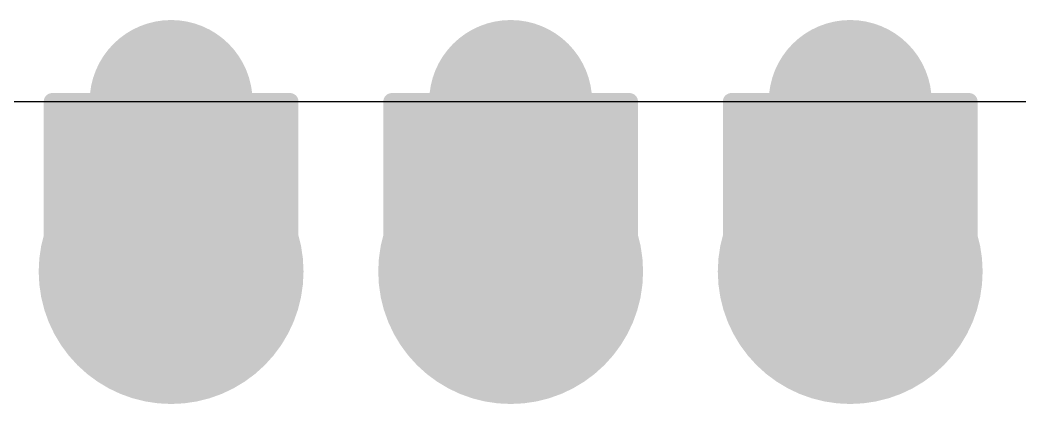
# Model space of a CAD drawing. Extents: x -6.7 to 35, y -0.6 to 30.6.
# Drawn here: x 6.49 to 13.97, y 20.6 to 23.47 of the extents above; entities that cross this region are included whole.
import ezdxf

# ---------------------------------------------------------------- set-up
doc = ezdxf.new("R2010")
doc.units = 0
for name, color, linetype in [('1', 12, 'CONTINUOUS'), ('16', 132, 'CONTINUOUS'), ('17', 110, 'CONTINUOUS'), ('20', 31, 'CONTINUOUS'), ('29', 253, 'CONTINUOUS'), ('30', 253, 'CONTINUOUS')]:
    doc.layers.add(name, color=color, linetype=linetype)

# ---------------------------------------------------------------- blocks, each defined once
blk = doc.blocks.new('ROUNDP')
at = {"const_width": 0.5}
blk.add_lwpolyline([(0, -0.25, 1), (0, 0.25, 1), (0, -0.25)], format="xyb", dxfattribs=at)

msp = doc.modelspace()

# ---------------------------------------------------------------- linework, layer by layer
at = {"layer": '1', "const_width": 0.254}
for points in [[(6.858, 22.733), (6.858, 21.59)], [(8.382, 22.733), (6.858, 22.733)], [(8.382, 21.59), (8.382, 22.733)], [(9.398, 22.733), (9.398, 21.59)], [(10.922, 22.733), (9.398, 22.733)], [(10.922, 21.59), (10.922, 22.733)], [(11.938, 22.733), (11.938, 21.59)], [(13.462, 22.733), (11.938, 22.733)], [(13.462, 21.59), (13.462, 22.733)], [(6.858, 22.606), (8.382, 22.606)], [(9.398, 22.606), (10.922, 22.606)], [(11.938, 22.606), (13.462, 22.606)], [(6.858, 22.352), (8.382, 22.352)], [(9.398, 22.352), (10.922, 22.352)], [(11.938, 22.352), (13.462, 22.352)], [(6.858, 22.098), (8.382, 22.098)], [(9.398, 22.098), (10.922, 22.098)], [(11.938, 22.098), (13.462, 22.098)], [(6.858, 21.844), (8.382, 21.844)], [(9.398, 21.844), (10.922, 21.844)], [(11.938, 21.844), (13.462, 21.844)], [(6.858, 21.59), (6.8726, 21.4413)], [(6.858, 21.59), (8.382, 21.59)], [(8.3674, 21.4413), (8.382, 21.59)], [(9.398, 21.59), (9.4126, 21.4413)], [(9.398, 21.59), (10.922, 21.59)], [(10.9074, 21.4413), (10.922, 21.59)], [(11.938, 21.59), (11.9526, 21.4413)], [(11.938, 21.59), (13.462, 21.59)], [(13.4474, 21.4413), (13.462, 21.59)], [(6.8726, 21.4413), (6.916, 21.2984)], [(8.324, 21.2984), (8.3674, 21.4413)], [(9.4126, 21.4413), (9.456, 21.2984)], [(10.864, 21.2984), (10.9074, 21.4413)], [(11.9526, 21.4413), (11.996, 21.2984)], [(13.404, 21.2984), (13.4474, 21.4413)], [(6.9046, 21.336), (8.3354, 21.336)], [(6.916, 21.2984), (6.9864, 21.1667)], [(8.2536, 21.1667), (8.324, 21.2984)], [(9.4446, 21.336), (10.8754, 21.336)], [(9.456, 21.2984), (9.5264, 21.1667)], [(10.7936, 21.1667), (10.864, 21.2984)], [(11.9846, 21.336), (13.4154, 21.336)], [(11.996, 21.2984), (12.0664, 21.1667)], [(13.3336, 21.1667), (13.404, 21.2984)], [(6.9864, 21.1667), (7.0812, 21.0512)], [(8.1588, 21.0512), (8.2536, 21.1667)], [(9.5264, 21.1667), (9.6212, 21.0512)], [(10.6988, 21.0512), (10.7936, 21.1667)], [(12.0664, 21.1667), (12.1612, 21.0512)], [(13.2388, 21.0512), (13.3336, 21.1667)], [(7.0559, 21.082), (8.1841, 21.082)], [(7.0812, 21.0512), (7.1967, 20.9564)], [(8.0433, 20.9564), (8.1588, 21.0512)], [(9.5959, 21.082), (10.7241, 21.082)], [(9.6212, 21.0512), (9.7367, 20.9564)], [(10.5833, 20.9564), (10.6988, 21.0512)], [(12.1359, 21.082), (13.2641, 21.082)], [(12.1612, 21.0512), (12.2767, 20.9564)], [(13.1233, 20.9564), (13.2388, 21.0512)], [(7.1967, 20.9564), (7.3284, 20.886)], [(7.9116, 20.886), (8.0433, 20.9564)], [(9.7367, 20.9564), (9.8684, 20.886)], [(10.4516, 20.886), (10.5833, 20.9564)], [(12.2767, 20.9564), (12.4084, 20.886)], [(12.9916, 20.886), (13.1233, 20.9564)], [(7.3284, 20.886), (7.4713, 20.8426)], [(7.4713, 20.8426), (7.62, 20.828)], [(7.62, 20.828), (7.7687, 20.8426)], [(7.7687, 20.8426), (7.9116, 20.886)], [(9.8684, 20.886), (10.0113, 20.8426)], [(10.0113, 20.8426), (10.16, 20.828)], [(10.16, 20.828), (10.3087, 20.8426)], [(10.3087, 20.8426), (10.4516, 20.886)], [(12.4084, 20.886), (12.5513, 20.8426)], [(12.5513, 20.8426), (12.7, 20.828)], [(12.7, 20.828), (12.8487, 20.8426)], [(12.8487, 20.8426), (12.9916, 20.886)]]:
    msp.add_lwpolyline(points, dxfattribs=at)
at = {"layer": '1', "const_width": 0.127}
for points in [[(6.9215, 22.733, 1), (6.7945, 22.733)], [(6.858, 22.7965, 1), (6.858, 22.6695)], [(8.4455, 22.733, 1), (8.3185, 22.733)], [(8.382, 22.6695, 1), (8.382, 22.7965)], [(9.4615, 22.733, 1), (9.3345, 22.733)], [(9.398, 22.7965, 1), (9.398, 22.6695)], [(10.9855, 22.733, 1), (10.8585, 22.733)], [(10.922, 22.6695, 1), (10.922, 22.7965)], [(12.0015, 22.733, 1), (11.8745, 22.733)], [(11.938, 22.7965, 1), (11.938, 22.6695)], [(13.5255, 22.733, 1), (13.3985, 22.733)], [(13.462, 22.6695, 1), (13.462, 22.7965)], [(6.858, 22.6695, 1), (6.858, 22.5425)], [(8.382, 22.5425, 1), (8.382, 22.6695)], [(9.398, 22.6695, 1), (9.398, 22.5425)], [(10.922, 22.5425, 1), (10.922, 22.6695)], [(11.938, 22.6695, 1), (11.938, 22.5425)], [(13.462, 22.5425, 1), (13.462, 22.6695)], [(6.858, 22.4155, 1), (6.858, 22.2885)], [(8.382, 22.2885, 1), (8.382, 22.4155)], [(9.398, 22.4155, 1), (9.398, 22.2885)], [(10.922, 22.2885, 1), (10.922, 22.4155)], [(11.938, 22.4155, 1), (11.938, 22.2885)], [(13.462, 22.2885, 1), (13.462, 22.4155)], [(6.858, 22.1615, 1), (6.858, 22.0345)], [(8.382, 22.0345, 1), (8.382, 22.1615)], [(9.398, 22.1615, 1), (9.398, 22.0345)], [(10.922, 22.0345, 1), (10.922, 22.1615)], [(11.938, 22.1615, 1), (11.938, 22.0345)], [(13.462, 22.0345, 1), (13.462, 22.1615)], [(6.858, 21.9075, 1), (6.858, 21.7805)], [(8.382, 21.7805, 1), (8.382, 21.9075)], [(9.398, 21.9075, 1), (9.398, 21.7805)], [(10.922, 21.7805, 1), (10.922, 21.9075)], [(11.938, 21.9075, 1), (11.938, 21.7805)], [(13.462, 21.7805, 1), (13.462, 21.9075)], [(6.9212, 21.5962, 1), (6.7948, 21.5838)], [(6.858, 21.6535, 1), (6.858, 21.5265)], [(8.4452, 21.5838, 1), (8.3188, 21.5962)], [(8.382, 21.5265, 1), (8.382, 21.6535)], [(9.4612, 21.5962, 1), (9.3348, 21.5838)], [(9.398, 21.6535, 1), (9.398, 21.5265)], [(10.9852, 21.5838, 1), (10.8588, 21.5962)], [(10.922, 21.5265, 1), (10.922, 21.6535)], [(12.0012, 21.5962, 1), (11.8748, 21.5838)], [(11.938, 21.6535, 1), (11.938, 21.5265)], [(13.5252, 21.5838, 1), (13.3988, 21.5962)], [(13.462, 21.5265, 1), (13.462, 21.6535)], [(6.7945, 21.59, 1), (6.9215, 21.59)], [(8.3185, 21.59, 1), (8.4455, 21.59)], [(9.3345, 21.59, 1), (9.4615, 21.59)], [(10.8585, 21.59, 1), (10.9855, 21.59)], [(11.8745, 21.59, 1), (12.0015, 21.59)], [(13.3985, 21.59, 1), (13.5255, 21.59)], [(6.9334, 21.4598, 1), (6.8119, 21.4229)], [(8.4281, 21.4229, 1), (8.3066, 21.4598)], [(9.4734, 21.4598, 1), (9.3519, 21.4229)], [(10.9681, 21.4229, 1), (10.8466, 21.4598)], [(12.0134, 21.4598, 1), (11.8919, 21.4229)], [(13.5081, 21.4229, 1), (13.3866, 21.4598)], [(6.8094, 21.4351, 1), (6.9358, 21.4476)], [(8.3042, 21.4476, 1), (8.4306, 21.4351)], [(9.3494, 21.4351, 1), (9.4758, 21.4476)], [(10.8442, 21.4476, 1), (10.9706, 21.4351)], [(11.8894, 21.4351, 1), (12.0158, 21.4476)], [(13.3842, 21.4476, 1), (13.5106, 21.4351)], [(6.9046, 21.3995, 1), (6.9046, 21.2725)], [(6.972, 21.3283, 1), (6.86, 21.2685)], [(8.38, 21.2685, 1), (8.268, 21.3283)], [(8.3354, 21.2725, 1), (8.3354, 21.3995)], [(9.4446, 21.3995, 1), (9.4446, 21.2725)], [(9.512, 21.3283, 1), (9.4, 21.2685)], [(10.92, 21.2685, 1), (10.808, 21.3283)], [(10.8754, 21.2725, 1), (10.8754, 21.3995)], [(11.9846, 21.3995, 1), (11.9846, 21.2725)], [(12.052, 21.3283, 1), (11.94, 21.2685)], [(13.46, 21.2685, 1), (13.348, 21.3283)], [(13.4154, 21.2725, 1), (13.4154, 21.3995)], [(6.8552, 21.28, 1), (6.9768, 21.3168)], [(8.2632, 21.3168, 1), (8.3848, 21.28)], [(9.3952, 21.28, 1), (9.5168, 21.3168)], [(10.8032, 21.3168, 1), (10.9248, 21.28)], [(11.9352, 21.28, 1), (12.0568, 21.3168)], [(13.3432, 21.3168, 1), (13.4648, 21.28)], [(7.0355, 21.2069, 1), (6.9373, 21.1264)], [(6.9304, 21.1367, 1), (7.0424, 21.1966)], [(8.1976, 21.1966, 1), (8.3096, 21.1367)], [(8.3027, 21.1264, 1), (8.2045, 21.2069)], [(9.5755, 21.2069, 1), (9.4773, 21.1264)], [(9.4704, 21.1367, 1), (9.5824, 21.1966)], [(10.7376, 21.1966, 1), (10.8496, 21.1367)], [(10.8427, 21.1264, 1), (10.7445, 21.2069)], [(12.1155, 21.2069, 1), (12.0173, 21.1264)], [(12.0104, 21.1367, 1), (12.1224, 21.1966)], [(13.2776, 21.1966, 1), (13.3896, 21.1367)], [(13.3827, 21.1264, 1), (13.2845, 21.2069)], [(7.0559, 21.1455, 1), (7.0559, 21.0185)], [(7.1215, 21.1003, 1), (7.0409, 21.0021)], [(8.1991, 21.0021, 1), (8.1185, 21.1003)], [(8.1841, 21.0185, 1), (8.1841, 21.1455)], [(9.5959, 21.1455, 1), (9.5959, 21.0185)], [(9.6615, 21.1003, 1), (9.5809, 21.0021)], [(10.7391, 21.0021, 1), (10.6585, 21.1003)], [(10.7241, 21.0185, 1), (10.7241, 21.1455)], [(12.1359, 21.1455, 1), (12.1359, 21.0185)], [(12.2015, 21.1003, 1), (12.1209, 21.0021)], [(13.2791, 21.0021, 1), (13.1985, 21.1003)], [(13.2641, 21.0185, 1), (13.2641, 21.1455)], [(7.0321, 21.0109, 1), (7.1303, 21.0915)], [(8.1097, 21.0915, 1), (8.2079, 21.0109)], [(9.5721, 21.0109, 1), (9.6703, 21.0915)], [(10.6497, 21.0915, 1), (10.7479, 21.0109)], [(12.1121, 21.0109, 1), (12.2103, 21.0915)], [(13.1897, 21.0915, 1), (13.2879, 21.0109)], [(7.2266, 21.0124, 1), (7.1667, 20.9004)], [(7.1564, 20.9073, 1), (7.2369, 21.0055)], [(8.0031, 21.0055, 1), (8.0836, 20.9073)], [(8.0733, 20.9004, 1), (8.0134, 21.0124)], [(9.7666, 21.0124, 1), (9.7067, 20.9004)], [(9.6964, 20.9073, 1), (9.7769, 21.0055)], [(10.5431, 21.0055, 1), (10.6236, 20.9073)], [(10.6133, 20.9004, 1), (10.5534, 21.0124)], [(12.3066, 21.0124, 1), (12.2467, 20.9004)], [(12.2364, 20.9073, 1), (12.3169, 21.0055)], [(13.0831, 21.0055, 1), (13.1636, 20.9073)], [(13.1533, 20.9004, 1), (13.0934, 21.0124)], [(7.3468, 20.9468, 1), (7.31, 20.8252)], [(7.2985, 20.83, 1), (7.3583, 20.942)], [(7.4776, 20.9058, 1), (7.4651, 20.7794)], [(7.4529, 20.7819, 1), (7.4898, 20.9034)], [(7.6138, 20.8912, 1), (7.6262, 20.7648)], [(7.6138, 20.7648, 1), (7.6262, 20.8912)], [(7.7502, 20.9034, 1), (7.7871, 20.7819)], [(7.7749, 20.7794, 1), (7.7624, 20.9058)], [(7.8817, 20.942, 1), (7.9415, 20.83)], [(7.93, 20.8252, 1), (7.8932, 20.9468)], [(9.8868, 20.9468, 1), (9.85, 20.8252)], [(9.8385, 20.83, 1), (9.8983, 20.942)], [(10.0176, 20.9058, 1), (10.0051, 20.7794)], [(9.9929, 20.7819, 1), (10.0298, 20.9034)], [(10.1538, 20.8912, 1), (10.1662, 20.7648)], [(10.1538, 20.7648, 1), (10.1662, 20.8912)], [(10.2902, 20.9034, 1), (10.3271, 20.7819)], [(10.3149, 20.7794, 1), (10.3024, 20.9058)], [(10.4217, 20.942, 1), (10.4815, 20.83)], [(10.47, 20.8252, 1), (10.4332, 20.9468)], [(12.4268, 20.9468, 1), (12.39, 20.8252)], [(12.3785, 20.83, 1), (12.4383, 20.942)], [(12.5576, 20.9058, 1), (12.5451, 20.7794)], [(12.5329, 20.7819, 1), (12.5698, 20.9034)], [(12.6938, 20.8912, 1), (12.7062, 20.7648)], [(12.6938, 20.7648, 1), (12.7062, 20.8912)], [(12.8302, 20.9034, 1), (12.8671, 20.7819)], [(12.8549, 20.7794, 1), (12.8424, 20.9058)], [(12.9617, 20.942, 1), (13.0215, 20.83)], [(13.01, 20.8252, 1), (12.9732, 20.9468)]]:
    msp.add_lwpolyline(points, format="xyb", dxfattribs=at)
at = {"layer": '16', "const_width": 0.254}
for points in [[(6.858, 22.733), (6.858, 21.59)], [(8.382, 22.733), (6.858, 22.733)], [(8.382, 21.59), (8.382, 22.733)], [(9.398, 22.733), (9.398, 21.59)], [(10.922, 22.733), (9.398, 22.733)], [(10.922, 21.59), (10.922, 22.733)], [(11.938, 22.733), (11.938, 21.59)], [(13.462, 22.733), (11.938, 22.733)], [(13.462, 21.59), (13.462, 22.733)], [(6.858, 22.606), (8.382, 22.606)], [(9.398, 22.606), (10.922, 22.606)], [(11.938, 22.606), (13.462, 22.606)], [(6.858, 22.352), (8.382, 22.352)], [(9.398, 22.352), (10.922, 22.352)], [(11.938, 22.352), (13.462, 22.352)], [(6.858, 22.098), (8.382, 22.098)], [(9.398, 22.098), (10.922, 22.098)], [(11.938, 22.098), (13.462, 22.098)], [(6.858, 21.844), (8.382, 21.844)], [(9.398, 21.844), (10.922, 21.844)], [(11.938, 21.844), (13.462, 21.844)], [(6.858, 21.59), (6.8726, 21.4413)], [(6.858, 21.59), (8.382, 21.59)], [(8.3674, 21.4413), (8.382, 21.59)], [(9.398, 21.59), (9.4126, 21.4413)], [(9.398, 21.59), (10.922, 21.59)], [(10.9074, 21.4413), (10.922, 21.59)], [(11.938, 21.59), (11.9526, 21.4413)], [(11.938, 21.59), (13.462, 21.59)], [(13.4474, 21.4413), (13.462, 21.59)], [(6.8726, 21.4413), (6.916, 21.2984)], [(8.324, 21.2984), (8.3674, 21.4413)], [(9.4126, 21.4413), (9.456, 21.2984)], [(10.864, 21.2984), (10.9074, 21.4413)], [(11.9526, 21.4413), (11.996, 21.2984)], [(13.404, 21.2984), (13.4474, 21.4413)], [(6.9046, 21.336), (8.3354, 21.336)], [(6.916, 21.2984), (6.9864, 21.1667)], [(8.2536, 21.1667), (8.324, 21.2984)], [(9.4446, 21.336), (10.8754, 21.336)], [(9.456, 21.2984), (9.5264, 21.1667)], [(10.7936, 21.1667), (10.864, 21.2984)], [(11.9846, 21.336), (13.4154, 21.336)], [(11.996, 21.2984), (12.0664, 21.1667)], [(13.3336, 21.1667), (13.404, 21.2984)], [(6.9864, 21.1667), (7.0812, 21.0512)], [(8.1588, 21.0512), (8.2536, 21.1667)], [(9.5264, 21.1667), (9.6212, 21.0512)], [(10.6988, 21.0512), (10.7936, 21.1667)], [(12.0664, 21.1667), (12.1612, 21.0512)], [(13.2388, 21.0512), (13.3336, 21.1667)], [(7.0559, 21.082), (8.1841, 21.082)], [(7.0812, 21.0512), (7.1967, 20.9564)], [(8.0433, 20.9564), (8.1588, 21.0512)], [(9.5959, 21.082), (10.7241, 21.082)], [(9.6212, 21.0512), (9.7367, 20.9564)], [(10.5833, 20.9564), (10.6988, 21.0512)], [(12.1359, 21.082), (13.2641, 21.082)], [(12.1612, 21.0512), (12.2767, 20.9564)], [(13.1233, 20.9564), (13.2388, 21.0512)], [(7.1967, 20.9564), (7.3284, 20.886)], [(7.9116, 20.886), (8.0433, 20.9564)], [(9.7367, 20.9564), (9.8684, 20.886)], [(10.4516, 20.886), (10.5833, 20.9564)], [(12.2767, 20.9564), (12.4084, 20.886)], [(12.9916, 20.886), (13.1233, 20.9564)], [(7.3284, 20.886), (7.4713, 20.8426)], [(7.4713, 20.8426), (7.62, 20.828)], [(7.62, 20.828), (7.7687, 20.8426)], [(7.7687, 20.8426), (7.9116, 20.886)], [(9.8684, 20.886), (10.0113, 20.8426)], [(10.0113, 20.8426), (10.16, 20.828)], [(10.16, 20.828), (10.3087, 20.8426)], [(10.3087, 20.8426), (10.4516, 20.886)], [(12.4084, 20.886), (12.5513, 20.8426)], [(12.5513, 20.8426), (12.7, 20.828)], [(12.7, 20.828), (12.8487, 20.8426)], [(12.8487, 20.8426), (12.9916, 20.886)]]:
    msp.add_lwpolyline(points, dxfattribs=at)
at = {"layer": '16', "const_width": 0.127}
for points in [[(6.9215, 22.733, 1), (6.7945, 22.733)], [(6.858, 22.7965, 1), (6.858, 22.6695)], [(8.4455, 22.733, 1), (8.3185, 22.733)], [(8.382, 22.6695, 1), (8.382, 22.7965)], [(9.4615, 22.733, 1), (9.3345, 22.733)], [(9.398, 22.7965, 1), (9.398, 22.6695)], [(10.9855, 22.733, 1), (10.8585, 22.733)], [(10.922, 22.6695, 1), (10.922, 22.7965)], [(12.0015, 22.733, 1), (11.8745, 22.733)], [(11.938, 22.7965, 1), (11.938, 22.6695)], [(13.5255, 22.733, 1), (13.3985, 22.733)], [(13.462, 22.6695, 1), (13.462, 22.7965)], [(6.858, 22.6695, 1), (6.858, 22.5425)], [(8.382, 22.5425, 1), (8.382, 22.6695)], [(9.398, 22.6695, 1), (9.398, 22.5425)], [(10.922, 22.5425, 1), (10.922, 22.6695)], [(11.938, 22.6695, 1), (11.938, 22.5425)], [(13.462, 22.5425, 1), (13.462, 22.6695)], [(6.858, 22.4155, 1), (6.858, 22.2885)], [(8.382, 22.2885, 1), (8.382, 22.4155)], [(9.398, 22.4155, 1), (9.398, 22.2885)], [(10.922, 22.2885, 1), (10.922, 22.4155)], [(11.938, 22.4155, 1), (11.938, 22.2885)], [(13.462, 22.2885, 1), (13.462, 22.4155)], [(6.858, 22.1615, 1), (6.858, 22.0345)], [(8.382, 22.0345, 1), (8.382, 22.1615)], [(9.398, 22.1615, 1), (9.398, 22.0345)], [(10.922, 22.0345, 1), (10.922, 22.1615)], [(11.938, 22.1615, 1), (11.938, 22.0345)], [(13.462, 22.0345, 1), (13.462, 22.1615)], [(6.858, 21.9075, 1), (6.858, 21.7805)], [(8.382, 21.7805, 1), (8.382, 21.9075)], [(9.398, 21.9075, 1), (9.398, 21.7805)], [(10.922, 21.7805, 1), (10.922, 21.9075)], [(11.938, 21.9075, 1), (11.938, 21.7805)], [(13.462, 21.7805, 1), (13.462, 21.9075)], [(6.9212, 21.5962, 1), (6.7948, 21.5838)], [(6.858, 21.6535, 1), (6.858, 21.5265)], [(8.4452, 21.5838, 1), (8.3188, 21.5962)], [(8.382, 21.5265, 1), (8.382, 21.6535)], [(9.4612, 21.5962, 1), (9.3348, 21.5838)], [(9.398, 21.6535, 1), (9.398, 21.5265)], [(10.9852, 21.5838, 1), (10.8588, 21.5962)], [(10.922, 21.5265, 1), (10.922, 21.6535)], [(12.0012, 21.5962, 1), (11.8748, 21.5838)], [(11.938, 21.6535, 1), (11.938, 21.5265)], [(13.5252, 21.5838, 1), (13.3988, 21.5962)], [(13.462, 21.5265, 1), (13.462, 21.6535)], [(6.7945, 21.59, 1), (6.9215, 21.59)], [(8.3185, 21.59, 1), (8.4455, 21.59)], [(9.3345, 21.59, 1), (9.4615, 21.59)], [(10.8585, 21.59, 1), (10.9855, 21.59)], [(11.8745, 21.59, 1), (12.0015, 21.59)], [(13.3985, 21.59, 1), (13.5255, 21.59)], [(6.9334, 21.4598, 1), (6.8119, 21.4229)], [(8.4281, 21.4229, 1), (8.3066, 21.4598)], [(9.4734, 21.4598, 1), (9.3519, 21.4229)], [(10.9681, 21.4229, 1), (10.8466, 21.4598)], [(12.0134, 21.4598, 1), (11.8919, 21.4229)], [(13.5081, 21.4229, 1), (13.3866, 21.4598)], [(6.8094, 21.4351, 1), (6.9358, 21.4476)], [(8.3042, 21.4476, 1), (8.4306, 21.4351)], [(9.3494, 21.4351, 1), (9.4758, 21.4476)], [(10.8442, 21.4476, 1), (10.9706, 21.4351)], [(11.8894, 21.4351, 1), (12.0158, 21.4476)], [(13.3842, 21.4476, 1), (13.5106, 21.4351)], [(6.9046, 21.3995, 1), (6.9046, 21.2725)], [(6.972, 21.3283, 1), (6.86, 21.2685)], [(8.38, 21.2685, 1), (8.268, 21.3283)], [(8.3354, 21.2725, 1), (8.3354, 21.3995)], [(9.4446, 21.3995, 1), (9.4446, 21.2725)], [(9.512, 21.3283, 1), (9.4, 21.2685)], [(10.92, 21.2685, 1), (10.808, 21.3283)], [(10.8754, 21.2725, 1), (10.8754, 21.3995)], [(11.9846, 21.3995, 1), (11.9846, 21.2725)], [(12.052, 21.3283, 1), (11.94, 21.2685)], [(13.46, 21.2685, 1), (13.348, 21.3283)], [(13.4154, 21.2725, 1), (13.4154, 21.3995)], [(6.8552, 21.28, 1), (6.9768, 21.3168)], [(8.2632, 21.3168, 1), (8.3848, 21.28)], [(9.3952, 21.28, 1), (9.5168, 21.3168)], [(10.8032, 21.3168, 1), (10.9248, 21.28)], [(11.9352, 21.28, 1), (12.0568, 21.3168)], [(13.3432, 21.3168, 1), (13.4648, 21.28)], [(7.0355, 21.2069, 1), (6.9373, 21.1264)], [(6.9304, 21.1367, 1), (7.0424, 21.1966)], [(8.1976, 21.1966, 1), (8.3096, 21.1367)], [(8.3027, 21.1264, 1), (8.2045, 21.2069)], [(9.5755, 21.2069, 1), (9.4773, 21.1264)], [(9.4704, 21.1367, 1), (9.5824, 21.1966)], [(10.7376, 21.1966, 1), (10.8496, 21.1367)], [(10.8427, 21.1264, 1), (10.7445, 21.2069)], [(12.1155, 21.2069, 1), (12.0173, 21.1264)], [(12.0104, 21.1367, 1), (12.1224, 21.1966)], [(13.2776, 21.1966, 1), (13.3896, 21.1367)], [(13.3827, 21.1264, 1), (13.2845, 21.2069)], [(7.0559, 21.1455, 1), (7.0559, 21.0185)], [(7.1215, 21.1003, 1), (7.0409, 21.0021)], [(8.1991, 21.0021, 1), (8.1185, 21.1003)], [(8.1841, 21.0185, 1), (8.1841, 21.1455)], [(9.5959, 21.1455, 1), (9.5959, 21.0185)], [(9.6615, 21.1003, 1), (9.5809, 21.0021)], [(10.7391, 21.0021, 1), (10.6585, 21.1003)], [(10.7241, 21.0185, 1), (10.7241, 21.1455)], [(12.1359, 21.1455, 1), (12.1359, 21.0185)], [(12.2015, 21.1003, 1), (12.1209, 21.0021)], [(13.2791, 21.0021, 1), (13.1985, 21.1003)], [(13.2641, 21.0185, 1), (13.2641, 21.1455)], [(7.0321, 21.0109, 1), (7.1303, 21.0915)], [(8.1097, 21.0915, 1), (8.2079, 21.0109)], [(9.5721, 21.0109, 1), (9.6703, 21.0915)], [(10.6497, 21.0915, 1), (10.7479, 21.0109)], [(12.1121, 21.0109, 1), (12.2103, 21.0915)], [(13.1897, 21.0915, 1), (13.2879, 21.0109)], [(7.2266, 21.0124, 1), (7.1667, 20.9004)], [(7.1564, 20.9073, 1), (7.2369, 21.0055)], [(8.0031, 21.0055, 1), (8.0836, 20.9073)], [(8.0733, 20.9004, 1), (8.0134, 21.0124)], [(9.7666, 21.0124, 1), (9.7067, 20.9004)], [(9.6964, 20.9073, 1), (9.7769, 21.0055)], [(10.5431, 21.0055, 1), (10.6236, 20.9073)], [(10.6133, 20.9004, 1), (10.5534, 21.0124)], [(12.3066, 21.0124, 1), (12.2467, 20.9004)], [(12.2364, 20.9073, 1), (12.3169, 21.0055)], [(13.0831, 21.0055, 1), (13.1636, 20.9073)], [(13.1533, 20.9004, 1), (13.0934, 21.0124)], [(7.3468, 20.9468, 1), (7.31, 20.8252)], [(7.2985, 20.83, 1), (7.3583, 20.942)], [(7.4776, 20.9058, 1), (7.4651, 20.7794)], [(7.4529, 20.7819, 1), (7.4898, 20.9034)], [(7.6138, 20.8912, 1), (7.6262, 20.7648)], [(7.6138, 20.7648, 1), (7.6262, 20.8912)], [(7.7502, 20.9034, 1), (7.7871, 20.7819)], [(7.7749, 20.7794, 1), (7.7624, 20.9058)], [(7.8817, 20.942, 1), (7.9415, 20.83)], [(7.93, 20.8252, 1), (7.8932, 20.9468)], [(9.8868, 20.9468, 1), (9.85, 20.8252)], [(9.8385, 20.83, 1), (9.8983, 20.942)], [(10.0176, 20.9058, 1), (10.0051, 20.7794)], [(9.9929, 20.7819, 1), (10.0298, 20.9034)], [(10.1538, 20.8912, 1), (10.1662, 20.7648)], [(10.1538, 20.7648, 1), (10.1662, 20.8912)], [(10.2902, 20.9034, 1), (10.3271, 20.7819)], [(10.3149, 20.7794, 1), (10.3024, 20.9058)], [(10.4217, 20.942, 1), (10.4815, 20.83)], [(10.47, 20.8252, 1), (10.4332, 20.9468)], [(12.4268, 20.9468, 1), (12.39, 20.8252)], [(12.3785, 20.83, 1), (12.4383, 20.942)], [(12.5576, 20.9058, 1), (12.5451, 20.7794)], [(12.5329, 20.7819, 1), (12.5698, 20.9034)], [(12.6938, 20.8912, 1), (12.7062, 20.7648)], [(12.6938, 20.7648, 1), (12.7062, 20.8912)], [(12.8302, 20.9034, 1), (12.8671, 20.7819)], [(12.8549, 20.7794, 1), (12.8424, 20.9058)], [(12.9617, 20.942, 1), (13.0215, 20.83)], [(13.01, 20.8252, 1), (12.9732, 20.9468)]]:
    msp.add_lwpolyline(points, format="xyb", dxfattribs=at)
at = {"layer": '20', "const_width": 0.01}
msp.add_lwpolyline([(1, 22.86), (34, 22.86)], dxfattribs=at)
at = {"layer": '29', "const_width": 0.127}
for points in [[(6.731, 22.86), (6.731, 21.59)], [(8.509, 22.86), (6.731, 22.86)], [(8.509, 21.59), (8.509, 22.86)], [(9.271, 22.86), (9.271, 21.59)], [(11.049, 22.86), (9.271, 22.86)], [(11.049, 21.59), (11.049, 22.86)], [(11.811, 22.86), (11.811, 21.59)], [(13.589, 22.86), (11.811, 22.86)], [(13.589, 21.59), (13.589, 22.86)], [(6.731, 22.733), (8.509, 22.733)], [(9.271, 22.733), (11.049, 22.733)], [(11.811, 22.733), (13.589, 22.733)], [(6.731, 22.606), (8.509, 22.606)], [(9.271, 22.606), (11.049, 22.606)], [(11.811, 22.606), (13.589, 22.606)], [(6.731, 22.479), (8.509, 22.479)], [(9.271, 22.479), (11.049, 22.479)], [(11.811, 22.479), (13.589, 22.479)], [(6.731, 22.352), (8.509, 22.352)], [(9.271, 22.352), (11.049, 22.352)], [(11.811, 22.352), (13.589, 22.352)], [(6.731, 22.225), (8.509, 22.225)], [(9.271, 22.225), (11.049, 22.225)], [(11.811, 22.225), (13.589, 22.225)], [(6.731, 22.098), (8.509, 22.098)], [(9.271, 22.098), (11.049, 22.098)], [(11.811, 22.098), (13.589, 22.098)], [(6.731, 21.971), (8.509, 21.971)], [(9.271, 21.971), (11.049, 21.971)], [(11.811, 21.971), (13.589, 21.971)], [(6.731, 21.844), (8.509, 21.844)], [(9.271, 21.844), (11.049, 21.844)], [(11.811, 21.844), (13.589, 21.844)], [(6.731, 21.717), (8.509, 21.717)], [(9.271, 21.717), (11.049, 21.717)], [(11.811, 21.717), (13.589, 21.717)], [(6.731, 21.59), (6.7481, 21.4166)], [(6.731, 21.59), (8.509, 21.59)], [(8.4919, 21.4166), (8.509, 21.59)], [(9.271, 21.59), (9.2881, 21.4166)], [(9.271, 21.59), (11.049, 21.59)], [(11.0319, 21.4166), (11.049, 21.59)], [(11.811, 21.59), (11.8281, 21.4166)], [(11.811, 21.59), (13.589, 21.59)], [(13.5719, 21.4166), (13.589, 21.59)], [(6.7435, 21.463), (8.4965, 21.463)], [(6.7481, 21.4166), (6.7987, 21.2498)], [(8.4413, 21.2498), (8.4919, 21.4166)], [(9.2835, 21.463), (11.0365, 21.463)], [(9.2881, 21.4166), (9.3387, 21.2498)], [(10.9813, 21.2498), (11.0319, 21.4166)], [(11.8235, 21.463), (13.5765, 21.463)], [(11.8281, 21.4166), (11.8787, 21.2498)], [(13.5213, 21.2498), (13.5719, 21.4166)], [(6.7725, 21.336), (8.4675, 21.336)], [(9.3125, 21.336), (11.0075, 21.336)], [(11.8525, 21.336), (13.5475, 21.336)], [(6.7987, 21.2498), (6.8808, 21.0961)], [(6.8205, 21.209), (8.4195, 21.209)], [(8.3592, 21.0961), (8.4413, 21.2498)], [(9.3387, 21.2498), (9.4208, 21.0961)], [(9.3605, 21.209), (10.9595, 21.209)], [(10.8992, 21.0961), (10.9813, 21.2498)], [(11.8787, 21.2498), (11.9608, 21.0961)], [(11.9005, 21.209), (13.4995, 21.209)], [(13.4392, 21.0961), (13.5213, 21.2498)], [(6.8808, 21.0961), (6.9914, 20.9614)], [(6.8924, 21.082), (8.3476, 21.082)], [(8.2486, 20.9614), (8.3592, 21.0961)], [(9.4208, 21.0961), (9.5314, 20.9614)], [(9.4324, 21.082), (10.8876, 21.082)], [(10.7886, 20.9614), (10.8992, 21.0961)], [(11.9608, 21.0961), (12.0714, 20.9614)], [(11.9724, 21.082), (13.4276, 21.082)], [(13.3286, 20.9614), (13.4392, 21.0961)], [(6.9914, 20.9614), (7.1261, 20.8508)], [(8.1139, 20.8508), (8.2486, 20.9614)], [(9.5314, 20.9614), (9.6661, 20.8508)], [(10.6539, 20.8508), (10.7886, 20.9614)], [(12.0714, 20.9614), (12.2061, 20.8508)], [(13.1939, 20.8508), (13.3286, 20.9614)], [(6.9992, 20.955), (8.2408, 20.955)], [(9.5392, 20.955), (10.7808, 20.955)], [(12.0792, 20.955), (13.3208, 20.955)], [(7.1261, 20.8508), (7.2798, 20.7687)], [(7.1688, 20.828), (8.0712, 20.828)], [(7.9602, 20.7687), (8.1139, 20.8508)], [(9.6661, 20.8508), (9.8198, 20.7687)], [(9.7088, 20.828), (10.6112, 20.828)], [(10.5002, 20.7687), (10.6539, 20.8508)], [(12.2061, 20.8508), (12.3598, 20.7687)], [(12.2488, 20.828), (13.1512, 20.828)], [(13.0402, 20.7687), (13.1939, 20.8508)], [(7.2798, 20.7687), (7.4466, 20.7181)], [(7.7934, 20.7181), (7.9602, 20.7687)], [(9.8198, 20.7687), (9.9866, 20.7181)], [(10.3334, 20.7181), (10.5002, 20.7687)], [(12.3598, 20.7687), (12.5266, 20.7181)], [(12.8734, 20.7181), (13.0402, 20.7687)], [(7.4466, 20.7181), (7.62, 20.701)], [(7.62, 20.701), (7.7934, 20.7181)], [(9.9866, 20.7181), (10.16, 20.701)], [(10.16, 20.701), (10.3334, 20.7181)], [(12.5266, 20.7181), (12.7, 20.701)], [(12.7, 20.701), (12.8734, 20.7181)]]:
    msp.add_lwpolyline(points, dxfattribs=at)
at = {"layer": '29', "const_width": 0.0635}
for points in [[(6.7628, 22.86, 1), (6.6993, 22.86)], [(6.731, 22.8917, 1), (6.731, 22.8283)], [(8.5408, 22.86, 1), (8.4772, 22.86)], [(8.509, 22.8283, 1), (8.509, 22.8917)], [(9.3028, 22.86, 1), (9.2393, 22.86)], [(9.271, 22.8917, 1), (9.271, 22.8283)], [(11.0808, 22.86, 1), (11.0173, 22.86)], [(11.049, 22.8283, 1), (11.049, 22.8917)], [(11.8428, 22.86, 1), (11.7792, 22.86)], [(11.811, 22.8917, 1), (11.811, 22.8283)], [(13.6208, 22.86, 1), (13.5572, 22.86)], [(13.589, 22.8283, 1), (13.589, 22.8917)], [(6.731, 22.7647, 1), (6.731, 22.7013)], [(8.509, 22.7013, 1), (8.509, 22.7647)], [(9.271, 22.7647, 1), (9.271, 22.7013)], [(11.049, 22.7013, 1), (11.049, 22.7647)], [(11.811, 22.7647, 1), (11.811, 22.7013)], [(13.589, 22.7013, 1), (13.589, 22.7647)], [(6.731, 22.6378, 1), (6.731, 22.5743)], [(8.509, 22.5743, 1), (8.509, 22.6378)], [(9.271, 22.6378, 1), (9.271, 22.5743)], [(11.049, 22.5743, 1), (11.049, 22.6378)], [(11.811, 22.6378, 1), (11.811, 22.5743)], [(13.589, 22.5743, 1), (13.589, 22.6378)], [(6.731, 22.5108, 1), (6.731, 22.4473)], [(8.509, 22.4473, 1), (8.509, 22.5108)], [(9.271, 22.5108, 1), (9.271, 22.4473)], [(11.049, 22.4473, 1), (11.049, 22.5108)], [(11.811, 22.5108, 1), (11.811, 22.4473)], [(13.589, 22.4473, 1), (13.589, 22.5108)], [(6.731, 22.3837, 1), (6.731, 22.3203)], [(8.509, 22.3203, 1), (8.509, 22.3837)], [(9.271, 22.3837, 1), (9.271, 22.3203)], [(11.049, 22.3203, 1), (11.049, 22.3837)], [(11.811, 22.3837, 1), (11.811, 22.3203)], [(13.589, 22.3203, 1), (13.589, 22.3837)], [(6.731, 22.2568, 1), (6.731, 22.1933)], [(8.509, 22.1933, 1), (8.509, 22.2568)], [(9.271, 22.2568, 1), (9.271, 22.1933)], [(11.049, 22.1933, 1), (11.049, 22.2568)], [(11.811, 22.2568, 1), (11.811, 22.1933)], [(13.589, 22.1933, 1), (13.589, 22.2568)], [(6.731, 22.1298, 1), (6.731, 22.0663)], [(8.509, 22.0663, 1), (8.509, 22.1298)], [(9.271, 22.1298, 1), (9.271, 22.0663)], [(11.049, 22.0663, 1), (11.049, 22.1298)], [(11.811, 22.1298, 1), (11.811, 22.0663)], [(13.589, 22.0663, 1), (13.589, 22.1298)], [(6.731, 22.0027, 1), (6.731, 21.9393)], [(8.509, 21.9393, 1), (8.509, 22.0027)], [(9.271, 22.0027, 1), (9.271, 21.9393)], [(11.049, 21.9393, 1), (11.049, 22.0027)], [(11.811, 22.0027, 1), (11.811, 21.9393)], [(13.589, 21.9393, 1), (13.589, 22.0027)], [(6.731, 21.8758, 1), (6.731, 21.8123)], [(8.509, 21.8123, 1), (8.509, 21.8758)], [(9.271, 21.8758, 1), (9.271, 21.8123)], [(11.049, 21.8123, 1), (11.049, 21.8758)], [(11.811, 21.8758, 1), (11.811, 21.8123)], [(13.589, 21.8123, 1), (13.589, 21.8758)], [(6.731, 21.7488, 1), (6.731, 21.6853)], [(8.509, 21.6853, 1), (8.509, 21.7488)], [(9.271, 21.7488, 1), (9.271, 21.6853)], [(11.049, 21.6853, 1), (11.049, 21.7488)], [(11.811, 21.7488, 1), (11.811, 21.6853)], [(13.589, 21.6853, 1), (13.589, 21.7488)], [(6.7626, 21.5931, 1), (6.6994, 21.5869)], [(6.731, 21.6217, 1), (6.731, 21.5583)], [(6.6993, 21.59, 1), (6.7628, 21.59)], [(8.4772, 21.59, 1), (8.5408, 21.59)], [(8.5406, 21.5869, 1), (8.4774, 21.5931)], [(8.509, 21.5583, 1), (8.509, 21.6217)], [(9.3026, 21.5931, 1), (9.2394, 21.5869)], [(9.271, 21.6217, 1), (9.271, 21.5583)], [(9.2393, 21.59, 1), (9.3028, 21.59)], [(11.0806, 21.5869, 1), (11.0174, 21.5931)], [(11.0173, 21.59, 1), (11.0808, 21.59)], [(11.049, 21.5583, 1), (11.049, 21.6217)], [(11.7792, 21.59, 1), (11.8428, 21.59)], [(11.8426, 21.5931, 1), (11.7794, 21.5869)], [(11.811, 21.6217, 1), (11.811, 21.5583)], [(13.5572, 21.59, 1), (13.6208, 21.59)], [(13.6206, 21.5869, 1), (13.5574, 21.5931)], [(13.589, 21.5583, 1), (13.589, 21.6217)], [(6.7435, 21.4947, 1), (6.7435, 21.4313)], [(6.7785, 21.4258, 1), (6.7177, 21.4073)], [(8.5223, 21.4073, 1), (8.4615, 21.4258)], [(8.4965, 21.4313, 1), (8.4965, 21.4947)], [(9.2835, 21.4947, 1), (9.2835, 21.4313)], [(9.3185, 21.4258, 1), (9.2577, 21.4073)], [(11.0623, 21.4073, 1), (11.0015, 21.4258)], [(11.0365, 21.4313, 1), (11.0365, 21.4947)], [(11.8235, 21.4947, 1), (11.8235, 21.4313)], [(11.8585, 21.4258, 1), (11.7977, 21.4073)], [(13.6023, 21.4073, 1), (13.5415, 21.4258)], [(13.5765, 21.4313, 1), (13.5765, 21.4947)], [(6.7165, 21.4135, 1), (6.7797, 21.4197)], [(6.7725, 21.3678, 1), (6.7725, 21.3043)], [(8.4603, 21.4197, 1), (8.5235, 21.4135)], [(8.4675, 21.3043, 1), (8.4675, 21.3678)], [(9.2565, 21.4135, 1), (9.3197, 21.4197)], [(9.3125, 21.3678, 1), (9.3125, 21.3043)], [(11.0003, 21.4197, 1), (11.0635, 21.4135)], [(11.0075, 21.3043, 1), (11.0075, 21.3678)], [(11.7965, 21.4135, 1), (11.8597, 21.4197)], [(11.8525, 21.3678, 1), (11.8525, 21.3043)], [(13.5403, 21.4197, 1), (13.6035, 21.4135)], [(13.5475, 21.3043, 1), (13.5475, 21.3678)], [(6.8267, 21.2648, 1), (6.7707, 21.2348)], [(6.7683, 21.2406, 1), (6.8291, 21.259)], [(6.8205, 21.2407, 1), (6.8205, 21.1773)], [(8.4109, 21.259, 1), (8.4717, 21.2406)], [(8.4693, 21.2348, 1), (8.4133, 21.2648)], [(8.4195, 21.1773, 1), (8.4195, 21.2407)], [(9.3667, 21.2648, 1), (9.3107, 21.2348)], [(9.3083, 21.2406, 1), (9.3691, 21.259)], [(9.3605, 21.2407, 1), (9.3605, 21.1773)], [(10.9509, 21.259, 1), (11.0117, 21.2406)], [(11.0093, 21.2348, 1), (10.9533, 21.2648)], [(10.9595, 21.1773, 1), (10.9595, 21.2407)], [(11.9067, 21.2648, 1), (11.8507, 21.2348)], [(11.8483, 21.2406, 1), (11.9091, 21.259)], [(11.9005, 21.2407, 1), (11.9005, 21.1773)], [(13.4909, 21.259, 1), (13.5517, 21.2406)], [(13.5493, 21.2348, 1), (13.4933, 21.2648)], [(13.4995, 21.1773, 1), (13.4995, 21.2407)], [(6.9054, 21.1162, 1), (6.8563, 21.076)], [(6.8528, 21.0811, 1), (6.9088, 21.1111)], [(6.8924, 21.1137, 1), (6.8924, 21.0503)], [(8.3312, 21.1111, 1), (8.3872, 21.0811)], [(8.3837, 21.076, 1), (8.3346, 21.1162)], [(8.3476, 21.0503, 1), (8.3476, 21.1137)], [(9.4454, 21.1162, 1), (9.3963, 21.076)], [(9.3928, 21.0811, 1), (9.4488, 21.1111)], [(9.4324, 21.1137, 1), (9.4324, 21.0503)], [(10.8712, 21.1111, 1), (10.9272, 21.0811)], [(10.9237, 21.076, 1), (10.8746, 21.1162)], [(10.8876, 21.0503, 1), (10.8876, 21.1137)], [(11.9854, 21.1162, 1), (11.9363, 21.076)], [(11.9328, 21.0811, 1), (11.9888, 21.1111)], [(11.9724, 21.1137, 1), (11.9724, 21.0503)], [(13.4112, 21.1111, 1), (13.4672, 21.0811)], [(13.4637, 21.076, 1), (13.4146, 21.1162)], [(13.4276, 21.0503, 1), (13.4276, 21.1137)], [(7.0115, 20.9859, 1), (6.9712, 20.9368)], [(8.2688, 20.9368, 1), (8.2285, 20.9859)], [(9.5515, 20.9859, 1), (9.5112, 20.9368)], [(10.8088, 20.9368, 1), (10.7685, 20.9859)], [(12.0915, 20.9859, 1), (12.0512, 20.9368)], [(13.3488, 20.9368, 1), (13.3085, 20.9859)], [(6.9668, 20.9412, 1), (7.0159, 20.9815)], [(6.9992, 20.9868, 1), (6.9992, 20.9233)], [(8.2241, 20.9815, 1), (8.2732, 20.9412)], [(8.2408, 20.9233, 1), (8.2408, 20.9868)], [(9.5068, 20.9412, 1), (9.5559, 20.9815)], [(9.5392, 20.9868, 1), (9.5392, 20.9233)], [(10.7641, 20.9815, 1), (10.8132, 20.9412)], [(10.7808, 20.9233, 1), (10.7808, 20.9868)], [(12.0468, 20.9412, 1), (12.0959, 20.9815)], [(12.0792, 20.9868, 1), (12.0792, 20.9233)], [(13.3041, 20.9815, 1), (13.3532, 20.9412)], [(13.3208, 20.9233, 1), (13.3208, 20.9868)], [(7.1411, 20.8788, 1), (7.1111, 20.8228)], [(7.106, 20.8263, 1), (7.1462, 20.8754)], [(7.1688, 20.8597, 1), (7.1688, 20.7963)], [(8.0712, 20.7963, 1), (8.0712, 20.8597)], [(8.0938, 20.8754, 1), (8.134, 20.8263)], [(8.1289, 20.8228, 1), (8.0989, 20.8788)], [(9.6811, 20.8788, 1), (9.6511, 20.8228)], [(9.646, 20.8263, 1), (9.6862, 20.8754)], [(9.7088, 20.8597, 1), (9.7088, 20.7963)], [(10.6112, 20.7963, 1), (10.6112, 20.8597)], [(10.6338, 20.8754, 1), (10.674, 20.8263)], [(10.6689, 20.8228, 1), (10.6389, 20.8788)], [(12.2211, 20.8788, 1), (12.1911, 20.8228)], [(12.186, 20.8263, 1), (12.2262, 20.8754)], [(12.2488, 20.8597, 1), (12.2488, 20.7963)], [(13.1512, 20.7963, 1), (13.1512, 20.8597)], [(13.1738, 20.8754, 1), (13.214, 20.8263)], [(13.2089, 20.8228, 1), (13.1789, 20.8788)], [(7.289, 20.7991, 1), (7.2706, 20.7383)], [(7.2648, 20.7407, 1), (7.2948, 20.7967)], [(7.9452, 20.7967, 1), (7.9752, 20.7407)], [(7.9694, 20.7383, 1), (7.951, 20.7991)], [(9.829, 20.7991, 1), (9.8106, 20.7383)], [(9.8048, 20.7407, 1), (9.8348, 20.7967)], [(10.4852, 20.7967, 1), (10.5152, 20.7407)], [(10.5094, 20.7383, 1), (10.491, 20.7991)], [(12.369, 20.7991, 1), (12.3506, 20.7383)], [(12.3448, 20.7407, 1), (12.3748, 20.7967)], [(13.0252, 20.7967, 1), (13.0552, 20.7407)], [(13.0494, 20.7383, 1), (13.031, 20.7991)], [(7.4497, 20.7497, 1), (7.4435, 20.6865)], [(7.4373, 20.6877, 1), (7.4558, 20.7485)], [(7.6169, 20.7326, 1), (7.6231, 20.6694)], [(7.6169, 20.6694, 1), (7.6231, 20.7326)], [(7.7842, 20.7485, 1), (7.8027, 20.6877)], [(7.7965, 20.6865, 1), (7.7903, 20.7497)], [(9.9897, 20.7497, 1), (9.9835, 20.6865)], [(9.9773, 20.6877, 1), (9.9958, 20.7485)], [(10.1569, 20.7326, 1), (10.1631, 20.6694)], [(10.1569, 20.6694, 1), (10.1631, 20.7326)], [(10.3242, 20.7485, 1), (10.3427, 20.6877)], [(10.3365, 20.6865, 1), (10.3303, 20.7497)], [(12.5297, 20.7497, 1), (12.5235, 20.6865)], [(12.5173, 20.6877, 1), (12.5358, 20.7485)], [(12.6969, 20.7326, 1), (12.7031, 20.6694)], [(12.6969, 20.6694, 1), (12.7031, 20.7326)], [(12.8642, 20.7485, 1), (12.8827, 20.6877)], [(12.8765, 20.6865, 1), (12.8703, 20.7497)]]:
    msp.add_lwpolyline(points, format="xyb", dxfattribs=at)
at = {"layer": '30', "const_width": 0.127}
for points in [[(6.731, 22.86), (6.731, 21.59)], [(8.509, 22.86), (6.731, 22.86)], [(8.509, 21.59), (8.509, 22.86)], [(9.271, 22.86), (9.271, 21.59)], [(11.049, 22.86), (9.271, 22.86)], [(11.049, 21.59), (11.049, 22.86)], [(11.811, 22.86), (11.811, 21.59)], [(13.589, 22.86), (11.811, 22.86)], [(13.589, 21.59), (13.589, 22.86)], [(6.731, 22.733), (8.509, 22.733)], [(9.271, 22.733), (11.049, 22.733)], [(11.811, 22.733), (13.589, 22.733)], [(6.731, 22.606), (8.509, 22.606)], [(9.271, 22.606), (11.049, 22.606)], [(11.811, 22.606), (13.589, 22.606)], [(6.731, 22.479), (8.509, 22.479)], [(9.271, 22.479), (11.049, 22.479)], [(11.811, 22.479), (13.589, 22.479)], [(6.731, 22.352), (8.509, 22.352)], [(9.271, 22.352), (11.049, 22.352)], [(11.811, 22.352), (13.589, 22.352)], [(6.731, 22.225), (8.509, 22.225)], [(9.271, 22.225), (11.049, 22.225)], [(11.811, 22.225), (13.589, 22.225)], [(6.731, 22.098), (8.509, 22.098)], [(9.271, 22.098), (11.049, 22.098)], [(11.811, 22.098), (13.589, 22.098)], [(6.731, 21.971), (8.509, 21.971)], [(9.271, 21.971), (11.049, 21.971)], [(11.811, 21.971), (13.589, 21.971)], [(6.731, 21.844), (8.509, 21.844)], [(9.271, 21.844), (11.049, 21.844)], [(11.811, 21.844), (13.589, 21.844)], [(6.731, 21.717), (8.509, 21.717)], [(9.271, 21.717), (11.049, 21.717)], [(11.811, 21.717), (13.589, 21.717)], [(6.731, 21.59), (6.7481, 21.4166)], [(6.731, 21.59), (8.509, 21.59)], [(8.4919, 21.4166), (8.509, 21.59)], [(9.271, 21.59), (9.2881, 21.4166)], [(9.271, 21.59), (11.049, 21.59)], [(11.0319, 21.4166), (11.049, 21.59)], [(11.811, 21.59), (11.8281, 21.4166)], [(11.811, 21.59), (13.589, 21.59)], [(13.5719, 21.4166), (13.589, 21.59)], [(6.7435, 21.463), (8.4965, 21.463)], [(6.7481, 21.4166), (6.7987, 21.2498)], [(8.4413, 21.2498), (8.4919, 21.4166)], [(9.2835, 21.463), (11.0365, 21.463)], [(9.2881, 21.4166), (9.3387, 21.2498)], [(10.9813, 21.2498), (11.0319, 21.4166)], [(11.8235, 21.463), (13.5765, 21.463)], [(11.8281, 21.4166), (11.8787, 21.2498)], [(13.5213, 21.2498), (13.5719, 21.4166)], [(6.7725, 21.336), (8.4675, 21.336)], [(9.3125, 21.336), (11.0075, 21.336)], [(11.8525, 21.336), (13.5475, 21.336)], [(6.7987, 21.2498), (6.8808, 21.0961)], [(6.8205, 21.209), (8.4195, 21.209)], [(8.3592, 21.0961), (8.4413, 21.2498)], [(9.3387, 21.2498), (9.4208, 21.0961)], [(9.3605, 21.209), (10.9595, 21.209)], [(10.8992, 21.0961), (10.9813, 21.2498)], [(11.8787, 21.2498), (11.9608, 21.0961)], [(11.9005, 21.209), (13.4995, 21.209)], [(13.4392, 21.0961), (13.5213, 21.2498)], [(6.8808, 21.0961), (6.9914, 20.9614)], [(6.8924, 21.082), (8.3476, 21.082)], [(8.2486, 20.9614), (8.3592, 21.0961)], [(9.4208, 21.0961), (9.5314, 20.9614)], [(9.4324, 21.082), (10.8876, 21.082)], [(10.7886, 20.9614), (10.8992, 21.0961)], [(11.9608, 21.0961), (12.0714, 20.9614)], [(11.9724, 21.082), (13.4276, 21.082)], [(13.3286, 20.9614), (13.4392, 21.0961)], [(6.9914, 20.9614), (7.1261, 20.8508)], [(8.1139, 20.8508), (8.2486, 20.9614)], [(9.5314, 20.9614), (9.6661, 20.8508)], [(10.6539, 20.8508), (10.7886, 20.9614)], [(12.0714, 20.9614), (12.2061, 20.8508)], [(13.1939, 20.8508), (13.3286, 20.9614)], [(6.9992, 20.955), (8.2408, 20.955)], [(9.5392, 20.955), (10.7808, 20.955)], [(12.0792, 20.955), (13.3208, 20.955)], [(7.1261, 20.8508), (7.2798, 20.7687)], [(7.1688, 20.828), (8.0712, 20.828)], [(7.9602, 20.7687), (8.1139, 20.8508)], [(9.6661, 20.8508), (9.8198, 20.7687)], [(9.7088, 20.828), (10.6112, 20.828)], [(10.5002, 20.7687), (10.6539, 20.8508)], [(12.2061, 20.8508), (12.3598, 20.7687)], [(12.2488, 20.828), (13.1512, 20.828)], [(13.0402, 20.7687), (13.1939, 20.8508)], [(7.2798, 20.7687), (7.4466, 20.7181)], [(7.7934, 20.7181), (7.9602, 20.7687)], [(9.8198, 20.7687), (9.9866, 20.7181)], [(10.3334, 20.7181), (10.5002, 20.7687)], [(12.3598, 20.7687), (12.5266, 20.7181)], [(12.8734, 20.7181), (13.0402, 20.7687)], [(7.4466, 20.7181), (7.62, 20.701)], [(7.62, 20.701), (7.7934, 20.7181)], [(9.9866, 20.7181), (10.16, 20.701)], [(10.16, 20.701), (10.3334, 20.7181)], [(12.5266, 20.7181), (12.7, 20.701)], [(12.7, 20.701), (12.8734, 20.7181)]]:
    msp.add_lwpolyline(points, dxfattribs=at)
at = {"layer": '30', "const_width": 0.0635}
for points in [[(6.7628, 22.86, 1), (6.6993, 22.86)], [(6.731, 22.8917, 1), (6.731, 22.8283)], [(8.5408, 22.86, 1), (8.4772, 22.86)], [(8.509, 22.8283, 1), (8.509, 22.8917)], [(9.3028, 22.86, 1), (9.2393, 22.86)], [(9.271, 22.8917, 1), (9.271, 22.8283)], [(11.0808, 22.86, 1), (11.0173, 22.86)], [(11.049, 22.8283, 1), (11.049, 22.8917)], [(11.8428, 22.86, 1), (11.7792, 22.86)], [(11.811, 22.8917, 1), (11.811, 22.8283)], [(13.6208, 22.86, 1), (13.5572, 22.86)], [(13.589, 22.8283, 1), (13.589, 22.8917)], [(6.731, 22.7647, 1), (6.731, 22.7013)], [(8.509, 22.7013, 1), (8.509, 22.7647)], [(9.271, 22.7647, 1), (9.271, 22.7013)], [(11.049, 22.7013, 1), (11.049, 22.7647)], [(11.811, 22.7647, 1), (11.811, 22.7013)], [(13.589, 22.7013, 1), (13.589, 22.7647)], [(6.731, 22.6378, 1), (6.731, 22.5743)], [(8.509, 22.5743, 1), (8.509, 22.6378)], [(9.271, 22.6378, 1), (9.271, 22.5743)], [(11.049, 22.5743, 1), (11.049, 22.6378)], [(11.811, 22.6378, 1), (11.811, 22.5743)], [(13.589, 22.5743, 1), (13.589, 22.6378)], [(6.731, 22.5108, 1), (6.731, 22.4473)], [(8.509, 22.4473, 1), (8.509, 22.5108)], [(9.271, 22.5108, 1), (9.271, 22.4473)], [(11.049, 22.4473, 1), (11.049, 22.5108)], [(11.811, 22.5108, 1), (11.811, 22.4473)], [(13.589, 22.4473, 1), (13.589, 22.5108)], [(6.731, 22.3837, 1), (6.731, 22.3203)], [(8.509, 22.3203, 1), (8.509, 22.3837)], [(9.271, 22.3837, 1), (9.271, 22.3203)], [(11.049, 22.3203, 1), (11.049, 22.3837)], [(11.811, 22.3837, 1), (11.811, 22.3203)], [(13.589, 22.3203, 1), (13.589, 22.3837)], [(6.731, 22.2568, 1), (6.731, 22.1933)], [(8.509, 22.1933, 1), (8.509, 22.2568)], [(9.271, 22.2568, 1), (9.271, 22.1933)], [(11.049, 22.1933, 1), (11.049, 22.2568)], [(11.811, 22.2568, 1), (11.811, 22.1933)], [(13.589, 22.1933, 1), (13.589, 22.2568)], [(6.731, 22.1298, 1), (6.731, 22.0663)], [(8.509, 22.0663, 1), (8.509, 22.1298)], [(9.271, 22.1298, 1), (9.271, 22.0663)], [(11.049, 22.0663, 1), (11.049, 22.1298)], [(11.811, 22.1298, 1), (11.811, 22.0663)], [(13.589, 22.0663, 1), (13.589, 22.1298)], [(6.731, 22.0027, 1), (6.731, 21.9393)], [(8.509, 21.9393, 1), (8.509, 22.0027)], [(9.271, 22.0027, 1), (9.271, 21.9393)], [(11.049, 21.9393, 1), (11.049, 22.0027)], [(11.811, 22.0027, 1), (11.811, 21.9393)], [(13.589, 21.9393, 1), (13.589, 22.0027)], [(6.731, 21.8758, 1), (6.731, 21.8123)], [(8.509, 21.8123, 1), (8.509, 21.8758)], [(9.271, 21.8758, 1), (9.271, 21.8123)], [(11.049, 21.8123, 1), (11.049, 21.8758)], [(11.811, 21.8758, 1), (11.811, 21.8123)], [(13.589, 21.8123, 1), (13.589, 21.8758)], [(6.731, 21.7488, 1), (6.731, 21.6853)], [(8.509, 21.6853, 1), (8.509, 21.7488)], [(9.271, 21.7488, 1), (9.271, 21.6853)], [(11.049, 21.6853, 1), (11.049, 21.7488)], [(11.811, 21.7488, 1), (11.811, 21.6853)], [(13.589, 21.6853, 1), (13.589, 21.7488)], [(6.7626, 21.5931, 1), (6.6994, 21.5869)], [(6.731, 21.6217, 1), (6.731, 21.5583)], [(6.6993, 21.59, 1), (6.7628, 21.59)], [(8.4772, 21.59, 1), (8.5408, 21.59)], [(8.5406, 21.5869, 1), (8.4774, 21.5931)], [(8.509, 21.5583, 1), (8.509, 21.6217)], [(9.3026, 21.5931, 1), (9.2394, 21.5869)], [(9.271, 21.6217, 1), (9.271, 21.5583)], [(9.2393, 21.59, 1), (9.3028, 21.59)], [(11.0806, 21.5869, 1), (11.0174, 21.5931)], [(11.0173, 21.59, 1), (11.0808, 21.59)], [(11.049, 21.5583, 1), (11.049, 21.6217)], [(11.7792, 21.59, 1), (11.8428, 21.59)], [(11.8426, 21.5931, 1), (11.7794, 21.5869)], [(11.811, 21.6217, 1), (11.811, 21.5583)], [(13.5572, 21.59, 1), (13.6208, 21.59)], [(13.6206, 21.5869, 1), (13.5574, 21.5931)], [(13.589, 21.5583, 1), (13.589, 21.6217)], [(6.7435, 21.4947, 1), (6.7435, 21.4313)], [(6.7785, 21.4258, 1), (6.7177, 21.4073)], [(8.5223, 21.4073, 1), (8.4615, 21.4258)], [(8.4965, 21.4313, 1), (8.4965, 21.4947)], [(9.2835, 21.4947, 1), (9.2835, 21.4313)], [(9.3185, 21.4258, 1), (9.2577, 21.4073)], [(11.0623, 21.4073, 1), (11.0015, 21.4258)], [(11.0365, 21.4313, 1), (11.0365, 21.4947)], [(11.8235, 21.4947, 1), (11.8235, 21.4313)], [(11.8585, 21.4258, 1), (11.7977, 21.4073)], [(13.6023, 21.4073, 1), (13.5415, 21.4258)], [(13.5765, 21.4313, 1), (13.5765, 21.4947)], [(6.7165, 21.4135, 1), (6.7797, 21.4197)], [(6.7725, 21.3678, 1), (6.7725, 21.3043)], [(8.4603, 21.4197, 1), (8.5235, 21.4135)], [(8.4675, 21.3043, 1), (8.4675, 21.3678)], [(9.2565, 21.4135, 1), (9.3197, 21.4197)], [(9.3125, 21.3678, 1), (9.3125, 21.3043)], [(11.0003, 21.4197, 1), (11.0635, 21.4135)], [(11.0075, 21.3043, 1), (11.0075, 21.3678)], [(11.7965, 21.4135, 1), (11.8597, 21.4197)], [(11.8525, 21.3678, 1), (11.8525, 21.3043)], [(13.5403, 21.4197, 1), (13.6035, 21.4135)], [(13.5475, 21.3043, 1), (13.5475, 21.3678)], [(6.8267, 21.2648, 1), (6.7707, 21.2348)], [(6.7683, 21.2406, 1), (6.8291, 21.259)], [(6.8205, 21.2407, 1), (6.8205, 21.1773)], [(8.4109, 21.259, 1), (8.4717, 21.2406)], [(8.4693, 21.2348, 1), (8.4133, 21.2648)], [(8.4195, 21.1773, 1), (8.4195, 21.2407)], [(9.3667, 21.2648, 1), (9.3107, 21.2348)], [(9.3083, 21.2406, 1), (9.3691, 21.259)], [(9.3605, 21.2407, 1), (9.3605, 21.1773)], [(10.9509, 21.259, 1), (11.0117, 21.2406)], [(11.0093, 21.2348, 1), (10.9533, 21.2648)], [(10.9595, 21.1773, 1), (10.9595, 21.2407)], [(11.9067, 21.2648, 1), (11.8507, 21.2348)], [(11.8483, 21.2406, 1), (11.9091, 21.259)], [(11.9005, 21.2407, 1), (11.9005, 21.1773)], [(13.4909, 21.259, 1), (13.5517, 21.2406)], [(13.5493, 21.2348, 1), (13.4933, 21.2648)], [(13.4995, 21.1773, 1), (13.4995, 21.2407)], [(6.9054, 21.1162, 1), (6.8563, 21.076)], [(6.8528, 21.0811, 1), (6.9088, 21.1111)], [(6.8924, 21.1137, 1), (6.8924, 21.0503)], [(8.3312, 21.1111, 1), (8.3872, 21.0811)], [(8.3837, 21.076, 1), (8.3346, 21.1162)], [(8.3476, 21.0503, 1), (8.3476, 21.1137)], [(9.4454, 21.1162, 1), (9.3963, 21.076)], [(9.3928, 21.0811, 1), (9.4488, 21.1111)], [(9.4324, 21.1137, 1), (9.4324, 21.0503)], [(10.8712, 21.1111, 1), (10.9272, 21.0811)], [(10.9237, 21.076, 1), (10.8746, 21.1162)], [(10.8876, 21.0503, 1), (10.8876, 21.1137)], [(11.9854, 21.1162, 1), (11.9363, 21.076)], [(11.9328, 21.0811, 1), (11.9888, 21.1111)], [(11.9724, 21.1137, 1), (11.9724, 21.0503)], [(13.4112, 21.1111, 1), (13.4672, 21.0811)], [(13.4637, 21.076, 1), (13.4146, 21.1162)], [(13.4276, 21.0503, 1), (13.4276, 21.1137)], [(7.0115, 20.9859, 1), (6.9712, 20.9368)], [(8.2688, 20.9368, 1), (8.2285, 20.9859)], [(9.5515, 20.9859, 1), (9.5112, 20.9368)], [(10.8088, 20.9368, 1), (10.7685, 20.9859)], [(12.0915, 20.9859, 1), (12.0512, 20.9368)], [(13.3488, 20.9368, 1), (13.3085, 20.9859)], [(6.9668, 20.9412, 1), (7.0159, 20.9815)], [(6.9992, 20.9868, 1), (6.9992, 20.9233)], [(8.2241, 20.9815, 1), (8.2732, 20.9412)], [(8.2408, 20.9233, 1), (8.2408, 20.9868)], [(9.5068, 20.9412, 1), (9.5559, 20.9815)], [(9.5392, 20.9868, 1), (9.5392, 20.9233)], [(10.7641, 20.9815, 1), (10.8132, 20.9412)], [(10.7808, 20.9233, 1), (10.7808, 20.9868)], [(12.0468, 20.9412, 1), (12.0959, 20.9815)], [(12.0792, 20.9868, 1), (12.0792, 20.9233)], [(13.3041, 20.9815, 1), (13.3532, 20.9412)], [(13.3208, 20.9233, 1), (13.3208, 20.9868)], [(7.1411, 20.8788, 1), (7.1111, 20.8228)], [(7.106, 20.8263, 1), (7.1462, 20.8754)], [(7.1688, 20.8597, 1), (7.1688, 20.7963)], [(8.0712, 20.7963, 1), (8.0712, 20.8597)], [(8.0938, 20.8754, 1), (8.134, 20.8263)], [(8.1289, 20.8228, 1), (8.0989, 20.8788)], [(9.6811, 20.8788, 1), (9.6511, 20.8228)], [(9.646, 20.8263, 1), (9.6862, 20.8754)], [(9.7088, 20.8597, 1), (9.7088, 20.7963)], [(10.6112, 20.7963, 1), (10.6112, 20.8597)], [(10.6338, 20.8754, 1), (10.674, 20.8263)], [(10.6689, 20.8228, 1), (10.6389, 20.8788)], [(12.2211, 20.8788, 1), (12.1911, 20.8228)], [(12.186, 20.8263, 1), (12.2262, 20.8754)], [(12.2488, 20.8597, 1), (12.2488, 20.7963)], [(13.1512, 20.7963, 1), (13.1512, 20.8597)], [(13.1738, 20.8754, 1), (13.214, 20.8263)], [(13.2089, 20.8228, 1), (13.1789, 20.8788)], [(7.289, 20.7991, 1), (7.2706, 20.7383)], [(7.2648, 20.7407, 1), (7.2948, 20.7967)], [(7.9452, 20.7967, 1), (7.9752, 20.7407)], [(7.9694, 20.7383, 1), (7.951, 20.7991)], [(9.829, 20.7991, 1), (9.8106, 20.7383)], [(9.8048, 20.7407, 1), (9.8348, 20.7967)], [(10.4852, 20.7967, 1), (10.5152, 20.7407)], [(10.5094, 20.7383, 1), (10.491, 20.7991)], [(12.369, 20.7991, 1), (12.3506, 20.7383)], [(12.3448, 20.7407, 1), (12.3748, 20.7967)], [(13.0252, 20.7967, 1), (13.0552, 20.7407)], [(13.0494, 20.7383, 1), (13.031, 20.7991)], [(7.4497, 20.7497, 1), (7.4435, 20.6865)], [(7.4373, 20.6877, 1), (7.4558, 20.7485)], [(7.6169, 20.7326, 1), (7.6231, 20.6694)], [(7.6169, 20.6694, 1), (7.6231, 20.7326)], [(7.7842, 20.7485, 1), (7.8027, 20.6877)], [(7.7965, 20.6865, 1), (7.7903, 20.7497)], [(9.9897, 20.7497, 1), (9.9835, 20.6865)], [(9.9773, 20.6877, 1), (9.9958, 20.7485)], [(10.1569, 20.7326, 1), (10.1631, 20.6694)], [(10.1569, 20.6694, 1), (10.1631, 20.7326)], [(10.3242, 20.7485, 1), (10.3427, 20.6877)], [(10.3365, 20.6865, 1), (10.3303, 20.7497)], [(12.5297, 20.7497, 1), (12.5235, 20.6865)], [(12.5173, 20.6877, 1), (12.5358, 20.7485)], [(12.6969, 20.7326, 1), (12.7031, 20.6694)], [(12.6969, 20.6694, 1), (12.7031, 20.7326)], [(12.8642, 20.7485, 1), (12.8827, 20.6877)], [(12.8765, 20.6865, 1), (12.8703, 20.7497)]]:
    msp.add_lwpolyline(points, format="xyb", dxfattribs=at)

# ---------------------------------------------------------------- block references
at = {"layer": '17', "rotation": 90}
for p, xscale, yscale in [((7.62, 22.86), 1.016, 1.016), ((7.62, 22.86), 1.016, 1.016), ((10.16, 22.86), 1.016, 1.016), ((10.16, 22.86), 1.016, 1.016), ((12.7, 22.86), 1.016, 1.016), ((12.7, 22.86), 1.016, 1.016), ((7.62, 21.59), 1.778, 1.778), ((7.62, 21.59), 1.778, 1.778), ((10.16, 21.59), 1.778, 1.778), ((10.16, 21.59), 1.778, 1.778), ((12.7, 21.59), 1.778, 1.778), ((12.7, 21.59), 1.778, 1.778)]:
    msp.add_blockref('ROUNDP', p, dxfattribs=dict(at, xscale=xscale, yscale=yscale))
at = {"layer": '29', "rotation": 90}
for p, xscale, yscale in [((7.62, 22.86), 1.2192, 1.2192), ((10.16, 22.86), 1.2192, 1.2192), ((12.7, 22.86), 1.2192, 1.2192), ((7.62, 21.59), 1.9812, 1.9812), ((10.16, 21.59), 1.9812, 1.9812), ((12.7, 21.59), 1.9812, 1.9812)]:
    msp.add_blockref('ROUNDP', p, dxfattribs=dict(at, xscale=xscale, yscale=yscale))
at = {"layer": '30', "rotation": 90}
for p, xscale, yscale in [((7.62, 22.86), 1.2192, 1.2192), ((10.16, 22.86), 1.2192, 1.2192), ((12.7, 22.86), 1.2192, 1.2192), ((7.62, 21.59), 1.9812, 1.9812), ((10.16, 21.59), 1.9812, 1.9812), ((12.7, 21.59), 1.9812, 1.9812)]:
    msp.add_blockref('ROUNDP', p, dxfattribs=dict(at, xscale=xscale, yscale=yscale))

doc.saveas('drawing.dxf')
